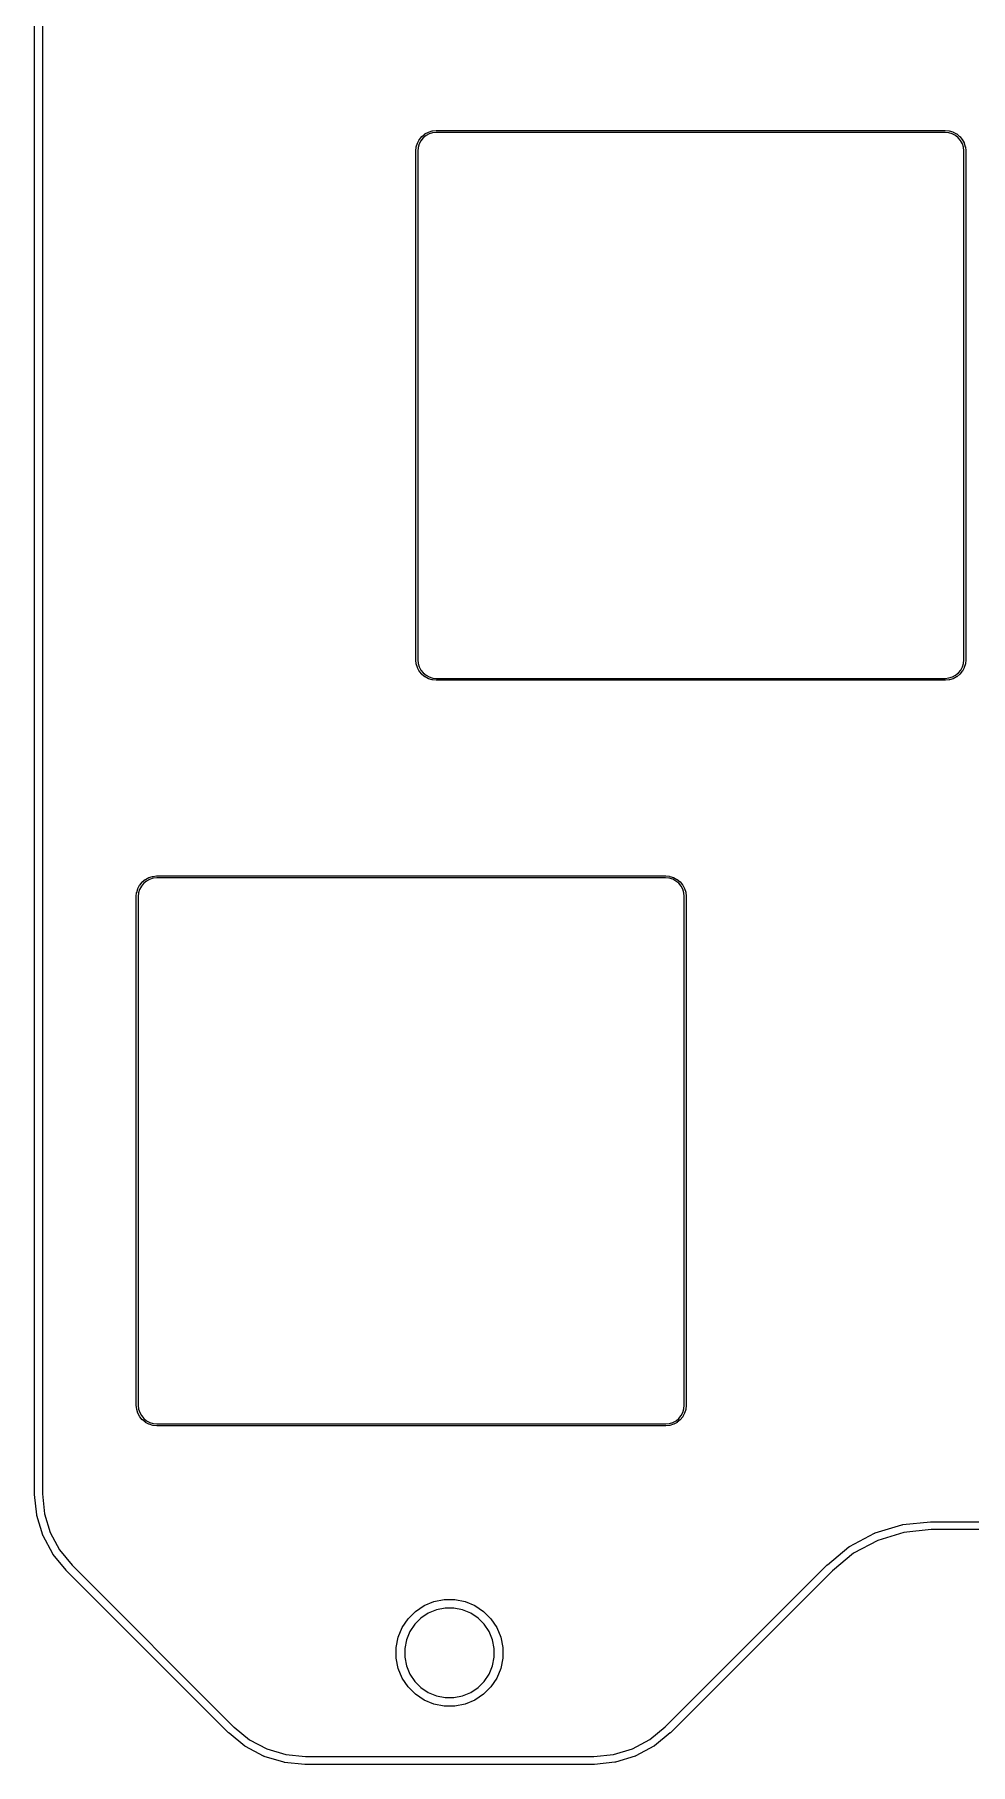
# Model space of a CAD drawing. Extents: x 13 to 256, y -97 to -9.
# Drawn here: x 12.6 to 36.51, y -97.43 to -53.23 of the extents above; entities that cross this region are included whole.
import ezdxf

# ---------------------------------------------------------------- set-up
doc = ezdxf.new("R2010")
doc.units = 0
doc.layers.add('BLACK', color=7, linetype='CONTINUOUS')

msp = doc.modelspace()

# ---------------------------------------------------------------- linework, layer by layer
at = {"layer": 'BLACK', "linetype": 'CONTINUOUS'}
for p, q in [((12.6011, -90.5175), (12.6011, -15.9379)), ((12.8011, -15.9477), (12.8011, -90.5124)), ((22.6657, -55.7175), (22.759, -55.6886)), ((22.759, -55.6886), (22.7593, -55.6885)), ((22.7593, -55.6885), (22.7615, -55.6881)), ((22.7615, -55.6881), (22.7637, -55.6876)), ((22.7637, -55.6876), (22.8608, -55.6774)), ((22.8608, -55.6774), (22.8611, -55.6774)), ((22.8611, -55.6774), (22.8622, -55.6774)), ((22.8622, -55.6774), (22.8633, -55.6773)), ((22.8633, -55.6773), (22.8656, -55.6773)), ((22.8656, -55.6773), (22.8657, -55.6773)), ((22.8657, -55.6773), (35.8681, -55.6773)), ((35.8681, -55.6773), (35.8693, -55.6774)), ((35.8693, -55.6774), (35.8693, -55.6774)), ((35.8693, -55.6774), (35.9665, -55.6869)), ((35.9665, -55.6869), (35.9668, -55.687)), ((35.9668, -55.687), (35.969, -55.6875)), ((35.969, -55.6875), (35.9712, -55.6879)), ((35.9712, -55.6879), (36.0647, -55.7161)), ((22.342, -56.1999), (22.3515, -56.1027)), ((22.3515, -56.1027), (22.3516, -56.1024)), ((22.3516, -56.1024), (22.3521, -56.1001)), ((22.3521, -56.1001), (22.3525, -56.098)), ((22.3525, -56.098), (22.3807, -56.0045)), ((22.3807, -56.0045), (22.3808, -56.0042)), ((22.3808, -56.0042), (22.3817, -56.0021)), ((22.3817, -56.0021), (22.3826, -56)), ((22.3826, -56), (22.4284, -55.9139)), ((22.4011, -56.1101), (22.3919, -56.2035)), ((22.4279, -56.0213), (22.4011, -56.1101)), ((22.4714, -55.9395), (22.4279, -56.0213)), ((22.4284, -55.9139), (22.4285, -55.9136)), ((22.4285, -55.9136), (22.4298, -55.9117)), ((22.4298, -55.9117), (22.4311, -55.9098)), ((22.4311, -55.9098), (22.4927, -55.8342)), ((22.5299, -55.8677), (22.4714, -55.9395)), ((22.4927, -55.8342), (22.493, -55.8339)), ((22.493, -55.8339), (22.4946, -55.8323)), ((22.4946, -55.8323), (22.4962, -55.8307)), ((22.4962, -55.8307), (22.5714, -55.7685)), ((22.6014, -55.8086), (22.5299, -55.8677)), ((22.5714, -55.7685), (22.5716, -55.7683)), ((22.5716, -55.7683), (22.5736, -55.767)), ((22.5736, -55.767), (22.5754, -55.7658)), ((22.5754, -55.7658), (22.6613, -55.7194)), ((22.6829, -55.7645), (22.6014, -55.8086)), ((22.6613, -55.7194), (22.6616, -55.7192)), ((22.6616, -55.7192), (22.6637, -55.7184)), ((22.6637, -55.7184), (22.6657, -55.7175)), ((22.7714, -55.7371), (22.6829, -55.7645)), ((22.8648, -55.7273), (22.7714, -55.7371)), ((22.867, -55.7273), (22.8648, -55.7273)), ((35.8657, -55.7273), (22.867, -55.7273)), ((35.9591, -55.7365), (35.8657, -55.7273)), ((36.0479, -55.7633), (35.9591, -55.7365)), ((36.1297, -55.8068), (36.0479, -55.7633)), ((36.0647, -55.7161), (36.065, -55.7162)), ((36.065, -55.7162), (36.0671, -55.7171)), ((36.0671, -55.7171), (36.0692, -55.718)), ((36.0692, -55.718), (36.1553, -55.7638)), ((36.2015, -55.8653), (36.1297, -55.8068)), ((36.1553, -55.7638), (36.1556, -55.7639)), ((36.1556, -55.7639), (36.1575, -55.7652)), ((36.1575, -55.7652), (36.1594, -55.7665)), ((36.1594, -55.7665), (36.235, -55.8281)), ((36.2606, -55.9368), (36.2015, -55.8653)), ((36.235, -55.8281), (36.2353, -55.8284)), ((36.2353, -55.8284), (36.2369, -55.83)), ((36.2369, -55.83), (36.2385, -55.8316)), ((36.2385, -55.8316), (36.3007, -55.9068)), ((36.3047, -56.0183), (36.2606, -55.9368)), ((36.3007, -55.9068), (36.3009, -55.907)), ((36.3009, -55.907), (36.3022, -55.909)), ((36.3022, -55.909), (36.3034, -55.9108)), ((36.3034, -55.9108), (36.3498, -55.9967)), ((36.3321, -56.1068), (36.3047, -56.0183)), ((36.3419, -56.2002), (36.3321, -56.1068)), ((36.3498, -55.9967), (36.35, -55.997)), ((36.35, -55.997), (36.3508, -55.9991)), ((36.3508, -55.9991), (36.3517, -56.0011)), ((36.3517, -56.0011), (36.3806, -56.0944)), ((36.3806, -56.0944), (36.3807, -56.0947)), ((36.3807, -56.0947), (36.3811, -56.0969)), ((36.3811, -56.0969), (36.3816, -56.0991)), ((36.3816, -56.0991), (36.3918, -56.1962)), ((22.3419, -56.2011), (22.342, -56.1999)), ((22.3419, -69.202), (22.3419, -56.2011)), ((22.342, -56.1999), (22.342, -56.1999)), ((22.3919, -56.2035), (22.3919, -69.2022)), ((36.3419, -56.2024), (36.3419, -56.2002)), ((36.3419, -69.2011), (36.3419, -56.2024)), ((36.3419, -56.2024), (36.3419, -56.2024)), ((36.3918, -56.1962), (36.3918, -56.1965)), ((36.3918, -56.1965), (36.3918, -56.1976)), ((36.3918, -56.1976), (36.3919, -56.1987)), ((36.3919, -56.1987), (36.3919, -56.201)), ((36.3919, -56.201), (36.3919, -56.2011)), ((36.3919, -56.2011), (36.3919, -69.2035)), ((22.3419, -69.2024), (22.3419, -69.202)), ((22.3419, -69.2027), (22.3419, -69.2024)), ((22.3419, -69.2035), (22.3419, -69.2027)), ((22.3419, -69.2059), (22.3419, -69.2035)), ((22.3419, -69.2035), (22.3419, -69.2035)), ((22.342, -69.207), (22.3419, -69.2059)), ((22.342, -69.2081), (22.342, -69.207)), ((22.342, -69.2084), (22.342, -69.2081)), ((22.3522, -69.3055), (22.342, -69.2084)), ((22.3527, -69.3077), (22.3522, -69.3055)), ((22.3531, -69.3099), (22.3527, -69.3077)), ((22.3532, -69.3102), (22.3531, -69.3099)), ((22.3821, -69.4035), (22.3532, -69.3102)), ((22.3919, -69.2022), (22.3919, -69.2044)), ((22.3919, -69.2044), (22.4017, -69.2978)), ((22.4017, -69.2978), (22.4291, -69.3863)), ((22.4291, -69.3863), (22.4732, -69.4678)), ((36.2624, -69.4651), (36.3059, -69.3833)), ((36.3059, -69.3833), (36.3327, -69.2945)), ((36.3327, -69.2945), (36.3419, -69.2011)), ((36.3813, -69.3066), (36.3531, -69.4001)), ((36.3817, -69.3044), (36.3813, -69.3066)), ((36.3822, -69.3022), (36.3817, -69.3044)), ((36.3823, -69.3019), (36.3822, -69.3022)), ((36.3918, -69.2047), (36.3823, -69.3019)), ((36.3919, -69.2035), (36.3918, -69.2047)), ((36.3918, -69.2047), (36.3918, -69.2047)), ((22.383, -69.4055), (22.3821, -69.4035)), ((22.3838, -69.4076), (22.383, -69.4055)), ((22.384, -69.4079), (22.3838, -69.4076)), ((22.4304, -69.4938), (22.384, -69.4079)), ((22.4316, -69.4957), (22.4304, -69.4938)), ((22.4329, -69.4976), (22.4316, -69.4957)), ((22.4331, -69.4978), (22.4329, -69.4976)), ((22.4953, -69.573), (22.4331, -69.4978)), ((22.4732, -69.4678), (22.5323, -69.5393)), ((22.4969, -69.5746), (22.4953, -69.573)), ((22.4985, -69.5762), (22.4969, -69.5746)), ((22.4988, -69.5765), (22.4985, -69.5762)), ((22.5744, -69.6381), (22.4988, -69.5765)), ((22.4988, -69.5765), (22.4988, -69.5765)), ((22.4988, -69.5765), (22.4988, -69.5765)), ((22.5323, -69.5393), (22.6041, -69.5978)), ((22.5763, -69.6394), (22.5744, -69.6381)), ((22.5782, -69.6407), (22.5763, -69.6394)), ((22.5785, -69.6408), (22.5782, -69.6407)), ((22.6646, -69.6866), (22.5785, -69.6408)), ((22.6041, -69.5978), (22.6859, -69.6413)), ((22.6667, -69.6875), (22.6646, -69.6866)), ((22.6688, -69.6884), (22.6667, -69.6875)), ((22.6691, -69.6885), (22.6688, -69.6884)), ((22.7626, -69.7167), (22.6691, -69.6885)), ((22.6859, -69.6413), (22.7747, -69.6681)), ((22.7648, -69.7171), (22.7626, -69.7167)), ((22.767, -69.7176), (22.7648, -69.7171)), ((22.7673, -69.7177), (22.767, -69.7176)), ((22.8645, -69.7272), (22.7673, -69.7177)), ((22.7673, -69.7177), (22.7673, -69.7177)), ((22.7747, -69.6681), (22.8681, -69.6773)), ((22.8645, -69.7272), (22.8645, -69.7272)), ((22.8657, -69.7273), (22.8645, -69.7272)), ((35.8681, -69.7273), (22.8657, -69.7273)), ((22.8681, -69.6773), (35.8668, -69.6773)), ((35.8668, -69.6773), (35.869, -69.6773)), ((35.8682, -69.7273), (35.8681, -69.7273)), ((35.8705, -69.7273), (35.8682, -69.7273)), ((35.869, -69.6773), (35.9624, -69.6675)), ((35.8716, -69.7272), (35.8705, -69.7273)), ((35.8727, -69.7272), (35.8716, -69.7272)), ((35.873, -69.7272), (35.8727, -69.7272)), ((35.9701, -69.717), (35.873, -69.7272)), ((35.9624, -69.6675), (36.0509, -69.6401)), ((35.9723, -69.7165), (35.9701, -69.717)), ((35.9745, -69.7161), (35.9723, -69.7165)), ((35.9748, -69.716), (35.9745, -69.7161)), ((36.0681, -69.6871), (35.9748, -69.716)), ((36.0509, -69.6401), (36.1324, -69.596)), ((36.0701, -69.6862), (36.0681, -69.6871)), ((36.0722, -69.6854), (36.0701, -69.6862)), ((36.0725, -69.6852), (36.0722, -69.6854)), ((36.1584, -69.6388), (36.0725, -69.6852)), ((36.1324, -69.596), (36.2039, -69.5369)), ((36.1603, -69.6376), (36.1584, -69.6388)), ((36.1622, -69.6363), (36.1603, -69.6376)), ((36.1624, -69.6361), (36.1622, -69.6363)), ((36.2376, -69.5739), (36.1624, -69.6361)), ((36.2039, -69.5369), (36.2624, -69.4651)), ((36.2392, -69.5723), (36.2376, -69.5739)), ((36.2408, -69.5707), (36.2392, -69.5723)), ((36.2411, -69.5704), (36.2408, -69.5707)), ((36.3027, -69.4948), (36.2411, -69.5704)), ((36.2411, -69.5704), (36.2411, -69.5704)), ((36.2411, -69.5704), (36.2411, -69.5704)), ((36.304, -69.4929), (36.3027, -69.4948)), ((36.3053, -69.491), (36.304, -69.4929)), ((36.3054, -69.4907), (36.3053, -69.491)), ((36.3512, -69.4046), (36.3054, -69.4907)), ((36.3521, -69.4025), (36.3512, -69.4046)), ((36.353, -69.4004), (36.3521, -69.4025)), ((36.3531, -69.4001), (36.353, -69.4004)), ((15.2092, -75.1468), (15.2374, -75.0533)), ((15.2374, -75.0533), (15.2375, -75.053)), ((15.2375, -75.053), (15.2384, -75.0509)), ((15.2384, -75.0509), (15.2393, -75.0488)), ((15.2393, -75.0488), (15.2851, -74.9627)), ((15.2846, -75.0701), (15.2578, -75.1589)), ((15.3281, -74.9883), (15.2846, -75.0701)), ((15.2851, -74.9627), (15.2852, -74.9624)), ((15.2852, -74.9624), (15.2865, -74.9605)), ((15.2865, -74.9605), (15.2878, -74.9586)), ((15.2878, -74.9586), (15.3494, -74.883)), ((15.3866, -74.9165), (15.3281, -74.9883)), ((15.3494, -74.883), (15.3497, -74.8827)), ((15.3497, -74.8827), (15.3513, -74.8811)), ((15.3513, -74.8811), (15.3529, -74.8795)), ((15.3529, -74.8795), (15.4281, -74.8173)), ((15.4581, -74.8574), (15.3866, -74.9165)), ((15.4281, -74.8173), (15.4283, -74.8171)), ((15.4283, -74.8171), (15.4303, -74.8158)), ((15.4303, -74.8158), (15.4321, -74.8146)), ((15.4321, -74.8146), (15.518, -74.7682)), ((15.5396, -74.8133), (15.4581, -74.8574)), ((15.518, -74.7682), (15.5183, -74.768)), ((15.5183, -74.768), (15.5204, -74.7672)), ((15.5204, -74.7672), (15.5224, -74.7663)), ((15.5224, -74.7663), (15.6157, -74.7374)), ((15.6281, -74.7859), (15.5396, -74.8133)), ((15.6157, -74.7374), (15.616, -74.7373)), ((15.616, -74.7373), (15.6182, -74.7369)), ((15.6182, -74.7369), (15.6204, -74.7364)), ((15.6204, -74.7364), (15.7175, -74.7262)), ((15.7215, -74.7761), (15.6281, -74.7859)), ((15.7175, -74.7262), (15.7178, -74.7262)), ((15.7178, -74.7262), (15.7189, -74.7262)), ((15.7189, -74.7262), (15.72, -74.7261)), ((15.72, -74.7261), (15.7223, -74.7261)), ((15.7237, -74.7761), (15.7215, -74.7761)), ((15.7223, -74.7261), (15.7224, -74.7261)), ((15.7224, -74.7261), (28.7248, -74.7261)), ((28.7224, -74.7761), (15.7237, -74.7761)), ((28.8158, -74.7853), (28.7224, -74.7761)), ((28.7248, -74.7261), (28.726, -74.7262)), ((28.726, -74.7262), (28.726, -74.7262)), ((28.726, -74.7262), (28.8232, -74.7357)), ((28.9046, -74.8121), (28.8158, -74.7853)), ((28.8232, -74.7357), (28.8235, -74.7358)), ((28.8235, -74.7358), (28.8257, -74.7363)), ((28.8257, -74.7363), (28.8279, -74.7367)), ((28.8279, -74.7367), (28.9214, -74.7649)), ((28.9864, -74.8556), (28.9046, -74.8121)), ((28.9214, -74.7649), (28.9217, -74.765)), ((28.9217, -74.765), (28.9238, -74.7659)), ((28.9238, -74.7659), (28.9259, -74.7668)), ((28.9259, -74.7668), (29.012, -74.8126)), ((29.0582, -74.9141), (28.9864, -74.8556)), ((29.012, -74.8126), (29.0123, -74.8127)), ((29.0123, -74.8127), (29.0142, -74.814)), ((29.0142, -74.814), (29.0161, -74.8153)), ((29.0161, -74.8153), (29.0917, -74.8769)), ((29.1173, -74.9856), (29.0582, -74.9141)), ((29.0917, -74.8769), (29.092, -74.8772)), ((29.092, -74.8772), (29.0936, -74.8788)), ((29.0936, -74.8788), (29.0952, -74.8804)), ((29.0952, -74.8804), (29.1574, -74.9556)), ((29.1614, -75.0671), (29.1173, -74.9856)), ((29.1574, -74.9556), (29.1576, -74.9558)), ((29.1576, -74.9558), (29.1589, -74.9578)), ((29.1589, -74.9578), (29.1601, -74.9596)), ((29.1601, -74.9596), (29.2065, -75.0455)), ((29.1888, -75.1556), (29.1614, -75.0671)), ((29.2065, -75.0455), (29.2067, -75.0458)), ((29.2067, -75.0458), (29.2075, -75.0479)), ((29.2075, -75.0479), (29.2084, -75.0499)), ((29.2084, -75.0499), (29.2373, -75.1432)), ((15.1986, -75.2499), (15.1987, -75.2487)), ((15.1986, -88.2508), (15.1986, -75.2499)), ((15.1987, -75.2487), (15.2082, -75.1515)), ((15.1987, -75.2487), (15.1987, -75.2487)), ((15.2082, -75.1515), (15.2083, -75.1512)), ((15.2083, -75.1512), (15.2088, -75.1489)), ((15.2088, -75.1489), (15.2092, -75.1468)), ((15.2578, -75.1589), (15.2486, -75.2523)), ((15.2486, -75.2523), (15.2486, -88.251)), ((29.1986, -75.249), (29.1888, -75.1556)), ((29.1986, -75.2512), (29.1986, -75.249)), ((29.1986, -88.2499), (29.1986, -75.2512)), ((29.1986, -75.2512), (29.1986, -75.2512)), ((29.2373, -75.1432), (29.2374, -75.1435)), ((29.2374, -75.1435), (29.2378, -75.1457)), ((29.2378, -75.1457), (29.2383, -75.1479)), ((29.2383, -75.1479), (29.2485, -75.245)), ((29.2485, -75.245), (29.2485, -75.2453)), ((29.2485, -75.2453), (29.2485, -75.2464)), ((29.2485, -75.2464), (29.2486, -75.2475)), ((29.2486, -75.2475), (29.2486, -75.2498)), ((29.2486, -75.2498), (29.2486, -75.2499)), ((29.2486, -75.2499), (29.2486, -88.2523)), ((15.1986, -88.2512), (15.1986, -88.2508)), ((15.1986, -88.2515), (15.1986, -88.2512)), ((15.1986, -88.2523), (15.1986, -88.2515)), ((15.1986, -88.2547), (15.1986, -88.2523)), ((15.1986, -88.2523), (15.1986, -88.2523)), ((15.1987, -88.2558), (15.1986, -88.2547)), ((15.1987, -88.2569), (15.1987, -88.2558)), ((15.1987, -88.2572), (15.1987, -88.2569)), ((15.2089, -88.3543), (15.1987, -88.2572)), ((15.2094, -88.3565), (15.2089, -88.3543)), ((15.2098, -88.3587), (15.2094, -88.3565)), ((15.2099, -88.359), (15.2098, -88.3587)), ((15.2388, -88.4523), (15.2099, -88.359)), ((15.2486, -88.251), (15.2486, -88.2532)), ((15.2486, -88.2532), (15.2584, -88.3466)), ((15.2584, -88.3466), (15.2858, -88.4351)), ((29.1626, -88.4321), (29.1894, -88.3433)), ((29.1894, -88.3433), (29.1986, -88.2499)), ((29.238, -88.3554), (29.2098, -88.4489)), ((29.2384, -88.3532), (29.238, -88.3554)), ((29.2389, -88.351), (29.2384, -88.3532)), ((29.239, -88.3507), (29.2389, -88.351)), ((29.2485, -88.2535), (29.239, -88.3507)), ((29.2486, -88.2523), (29.2485, -88.2535)), ((29.2485, -88.2535), (29.2485, -88.2535)), ((15.2397, -88.4543), (15.2388, -88.4523)), ((15.2405, -88.4564), (15.2397, -88.4543)), ((15.2407, -88.4567), (15.2405, -88.4564)), ((15.2871, -88.5426), (15.2407, -88.4567)), ((15.2858, -88.4351), (15.3299, -88.5166)), ((15.2883, -88.5445), (15.2871, -88.5426)), ((15.2896, -88.5464), (15.2883, -88.5445)), ((15.2898, -88.5466), (15.2896, -88.5464)), ((15.352, -88.6218), (15.2898, -88.5466)), ((15.3299, -88.5166), (15.389, -88.5881)), ((15.3536, -88.6234), (15.352, -88.6218)), ((15.3552, -88.625), (15.3536, -88.6234)), ((15.3555, -88.6253), (15.3552, -88.625)), ((15.4311, -88.6869), (15.3555, -88.6253)), ((15.3555, -88.6253), (15.3555, -88.6253)), ((15.3555, -88.6253), (15.3555, -88.6253)), ((15.389, -88.5881), (15.4608, -88.6466)), ((15.433, -88.6882), (15.4311, -88.6869)), ((15.4349, -88.6895), (15.433, -88.6882)), ((15.4352, -88.6896), (15.4349, -88.6895)), ((15.5213, -88.7354), (15.4352, -88.6896)), ((15.4608, -88.6466), (15.5426, -88.6901)), ((15.5234, -88.7363), (15.5213, -88.7354)), ((15.5255, -88.7372), (15.5234, -88.7363)), ((15.5258, -88.7373), (15.5255, -88.7372)), ((15.6193, -88.7655), (15.5258, -88.7373)), ((15.5426, -88.6901), (15.6314, -88.7169)), ((15.6215, -88.7659), (15.6193, -88.7655)), ((15.6237, -88.7664), (15.6215, -88.7659)), ((15.624, -88.7665), (15.6237, -88.7664)), ((15.7212, -88.776), (15.624, -88.7665)), ((15.624, -88.7665), (15.624, -88.7665)), ((15.6314, -88.7169), (15.7248, -88.7261)), ((15.7212, -88.776), (15.7212, -88.776)), ((15.7224, -88.7761), (15.7212, -88.776)), ((28.7248, -88.7761), (15.7224, -88.7761)), ((15.7248, -88.7261), (28.7235, -88.7261)), ((28.7235, -88.7261), (28.7257, -88.7261)), ((28.7249, -88.7761), (28.7248, -88.7761)), ((28.7272, -88.7761), (28.7249, -88.7761)), ((28.7257, -88.7261), (28.8191, -88.7163)), ((28.7283, -88.776), (28.7272, -88.7761)), ((28.7294, -88.776), (28.7283, -88.776)), ((28.7297, -88.776), (28.7294, -88.776)), ((28.8268, -88.7658), (28.7297, -88.776)), ((28.8191, -88.7163), (28.9076, -88.6889)), ((28.829, -88.7653), (28.8268, -88.7658)), ((28.8312, -88.7649), (28.829, -88.7653)), ((28.8315, -88.7648), (28.8312, -88.7649)), ((28.9248, -88.7359), (28.8315, -88.7648)), ((28.9076, -88.6889), (28.9891, -88.6448)), ((28.9268, -88.735), (28.9248, -88.7359)), ((28.9289, -88.7342), (28.9268, -88.735)), ((28.9292, -88.734), (28.9289, -88.7342)), ((29.0151, -88.6876), (28.9292, -88.734)), ((28.9891, -88.6448), (29.0606, -88.5857)), ((29.017, -88.6864), (29.0151, -88.6876)), ((29.0189, -88.6851), (29.017, -88.6864)), ((29.0191, -88.6849), (29.0189, -88.6851)), ((29.0943, -88.6227), (29.0191, -88.6849)), ((29.0606, -88.5857), (29.1191, -88.5139)), ((29.0959, -88.6211), (29.0943, -88.6227)), ((29.0975, -88.6195), (29.0959, -88.6211)), ((29.0978, -88.6192), (29.0975, -88.6195)), ((29.1594, -88.5436), (29.0978, -88.6192)), ((29.0978, -88.6192), (29.0978, -88.6192)), ((29.0978, -88.6192), (29.0978, -88.6192)), ((29.1191, -88.5139), (29.1626, -88.4321)), ((29.1607, -88.5417), (29.1594, -88.5436)), ((29.162, -88.5398), (29.1607, -88.5417)), ((29.1621, -88.5395), (29.162, -88.5398)), ((29.2079, -88.4534), (29.1621, -88.5395)), ((29.2088, -88.4513), (29.2079, -88.4534)), ((29.2097, -88.4492), (29.2088, -88.4513)), ((29.2098, -88.4489), (29.2097, -88.4492)), ((12.6011, -90.5176), (12.6011, -90.5175)), ((12.6011, -90.5221), (12.6011, -90.5176)), ((12.6015, -90.5263), (12.6011, -90.5221)), ((12.6015, -90.5306), (12.6015, -90.5263)), ((12.6016, -90.532), (12.6015, -90.5306)), ((12.6544, -91.0514), (12.6016, -90.532)), ((12.8011, -90.5124), (12.8011, -90.5168)), ((12.8011, -90.5168), (12.8524, -91.0214)), ((12.6562, -91.0603), (12.6544, -91.0514)), ((12.8524, -91.0214), (12.9993, -91.502)), ((12.6578, -91.0692), (12.6562, -91.0603)), ((12.6582, -91.0705), (12.6578, -91.0692)), ((12.8109, -91.5698), (12.6582, -91.0705)), ((12.6582, -91.0705), (12.6582, -91.0705)), ((12.6582, -91.0705), (12.6582, -91.0705)), ((34.0747, -91.5143), (34.7606, -91.3046)), ((34.7606, -91.3046), (34.7619, -91.3042)), ((34.7619, -91.3042), (34.7708, -91.3025)), ((34.7708, -91.3025), (34.7797, -91.3007)), ((34.7797, -91.3007), (35.4933, -91.2282)), ((35.5086, -91.4277), (34.8097, -91.4987)), ((35.4933, -91.2282), (35.4947, -91.2281)), ((35.4947, -91.2281), (35.499, -91.2281)), ((35.499, -91.2281), (35.5032, -91.2277)), ((35.5032, -91.2277), (35.5112, -91.2277)), ((35.5164, -91.4277), (35.5086, -91.4277)), ((35.5112, -91.2277), (35.5113, -91.2277)), ((35.5113, -91.2277), (232.778, -91.2277)), ((232.769, -91.4277), (35.5164, -91.4277)), ((12.8144, -91.5782), (12.8109, -91.5698)), ((12.8177, -91.5866), (12.8144, -91.5782)), ((12.8184, -91.5878), (12.8177, -91.5866)), ((13.0651, -92.0479), (12.8184, -91.5878)), ((12.8184, -91.5878), (12.8184, -91.5878)), ((12.8184, -91.5878), (12.8184, -91.5878)), ((12.9993, -91.502), (13.2367, -91.9448)), ((32.8552, -92.3259), (33.4084, -91.8716)), ((33.4084, -91.8716), (33.4095, -91.8707)), ((33.4084, -91.8716), (33.4084, -91.8716)), ((33.4084, -91.8716), (33.4084, -91.8716)), ((33.4095, -91.8707), (33.4171, -91.8657)), ((33.4171, -91.8657), (33.4246, -91.8607)), ((33.4246, -91.8607), (34.0567, -91.5218)), ((34.1426, -91.7027), (33.5277, -92.0323)), ((34.0567, -91.5218), (34.0579, -91.5211)), ((34.0567, -91.5218), (34.0567, -91.5218)), ((34.0567, -91.5218), (34.0567, -91.5218)), ((34.0579, -91.5211), (34.0663, -91.5178)), ((34.0663, -91.5178), (34.0747, -91.5143)), ((34.8097, -91.4987), (34.1426, -91.7027)), ((13.0701, -92.0554), (13.0651, -92.0479)), ((13.0751, -92.063), (13.0701, -92.0554)), ((13.0759, -92.0641), (13.0751, -92.063)), ((13.4073, -92.4676), (13.0759, -92.0641)), ((13.0759, -92.0641), (13.0759, -92.0641)), ((13.0759, -92.0641), (13.0759, -92.0641)), ((13.2367, -91.9448), (13.5588, -92.3368)), ((13.5588, -92.3368), (17.6953, -96.4734)), ((28.7102, -96.47), (32.8504, -92.3299)), ((32.8504, -92.3299), (32.8552, -92.3259)), ((33.5277, -92.0323), (32.9849, -92.4783)), ((13.4104, -92.4713), (13.4073, -92.4676)), ((13.4073, -92.4676), (13.4073, -92.4676)), ((17.5575, -96.6184), (13.4104, -92.4713)), ((32.9849, -92.4783), (28.8447, -96.6184)), ((22.8035, -93.2667), (23.0669, -93.2143)), ((23.0669, -93.2143), (23.3355, -93.2143)), ((23.3355, -93.2143), (23.5989, -93.2667)), ((22.1422, -93.7086), (22.3321, -93.5187)), ((22.4717, -93.6887), (22.3123, -93.8481)), ((22.3321, -93.5187), (22.5554, -93.3695)), ((22.6591, -93.5635), (22.4717, -93.6887)), ((22.5554, -93.3695), (22.8035, -93.2667)), ((22.8674, -93.4772), (22.6591, -93.5635)), ((23.0885, -93.4332), (22.8674, -93.4772)), ((23.3139, -93.4332), (23.0885, -93.4332)), ((23.5351, -93.4772), (23.3139, -93.4332)), ((23.7433, -93.5635), (23.5351, -93.4772)), ((23.5989, -93.2667), (23.847, -93.3695)), ((23.9308, -93.6887), (23.7433, -93.5635)), ((23.847, -93.3695), (24.0703, -93.5187)), ((24.0902, -93.8481), (23.9308, -93.6887)), ((24.0703, -93.5187), (24.2603, -93.7086)), ((21.8902, -94.18), (21.993, -93.9319)), ((21.993, -93.9319), (22.1422, -93.7086)), ((22.187, -94.0356), (22.1007, -94.2439)), ((22.3123, -93.8481), (22.187, -94.0356)), ((24.2154, -94.0356), (24.0902, -93.8481)), ((24.3017, -94.2439), (24.2154, -94.0356)), ((24.2603, -93.7086), (24.4095, -93.9319)), ((24.4095, -93.9319), (24.5122, -94.18)), ((21.8378, -94.4434), (21.8902, -94.18)), ((21.8378, -94.712), (21.8378, -94.4434)), ((22.1007, -94.2439), (22.0568, -94.465)), ((22.0568, -94.465), (22.0568, -94.6904)), ((24.3457, -94.465), (24.3017, -94.2439)), ((24.3457, -94.6904), (24.3457, -94.465)), ((24.5122, -94.18), (24.5646, -94.4434)), ((24.5646, -94.4434), (24.5646, -94.712)), ((21.8902, -94.9754), (21.8378, -94.712)), ((21.993, -95.2235), (21.8902, -94.9754)), ((22.0568, -94.6904), (22.1007, -94.9115)), ((22.1007, -94.9115), (22.187, -95.1198)), ((24.2154, -95.1198), (24.3017, -94.9115)), ((24.3017, -94.9115), (24.3457, -94.6904)), ((24.5122, -94.9754), (24.4095, -95.2235)), ((24.5646, -94.712), (24.5122, -94.9754)), ((22.1422, -95.4468), (21.993, -95.2235)), ((22.3321, -95.6367), (22.1422, -95.4468)), ((22.187, -95.1198), (22.3123, -95.3073)), ((22.3123, -95.3073), (22.4717, -95.4667)), ((22.4717, -95.4667), (22.6591, -95.5919)), ((23.7433, -95.5919), (23.9308, -95.4667)), ((23.9308, -95.4667), (24.0902, -95.3073)), ((24.2603, -95.4468), (24.0703, -95.6367)), ((24.0902, -95.3073), (24.2154, -95.1198)), ((24.4095, -95.2235), (24.2603, -95.4468)), ((22.5554, -95.7859), (22.3321, -95.6367)), ((22.8035, -95.8887), (22.5554, -95.7859)), ((22.6591, -95.5919), (22.8674, -95.6782)), ((23.0669, -95.9411), (22.8035, -95.8887)), ((22.8674, -95.6782), (23.0885, -95.7222)), ((23.0885, -95.7222), (23.3139, -95.7222)), ((23.3139, -95.7222), (23.5351, -95.6782)), ((23.5989, -95.8887), (23.3355, -95.9411)), ((23.5351, -95.6782), (23.7433, -95.5919)), ((23.847, -95.7859), (23.5989, -95.8887)), ((24.0703, -95.6367), (23.847, -95.7859)), ((23.3355, -95.9411), (23.0669, -95.9411)), ((17.5607, -96.6216), (17.5575, -96.6184)), ((17.5575, -96.6184), (17.5575, -96.6184)), ((17.5641, -96.6243), (17.5607, -96.6216)), ((17.5671, -96.6274), (17.5641, -96.6243)), ((17.5681, -96.6283), (17.5671, -96.6274)), ((17.9727, -96.9583), (17.5681, -96.6283)), ((17.6953, -96.4734), (17.6984, -96.4765)), ((17.6984, -96.4765), (18.0915, -96.7971)), ((18.0915, -96.7971), (18.5352, -97.033)), ((27.8754, -97.0295), (28.3182, -96.7921)), ((28.3182, -96.7921), (28.7102, -96.47)), ((28.841, -96.6215), (28.4375, -96.9529)), ((28.8447, -96.6184), (28.841, -96.6215)), ((28.841, -96.6215), (28.841, -96.6215)), ((17.9803, -96.9633), (17.9727, -96.9583)), ((17.9877, -96.9684), (17.9803, -96.9633)), ((17.989, -96.9691), (17.9877, -96.9684)), ((18.4499, -97.2142), (17.989, -96.9691)), ((17.989, -96.9691), (17.989, -96.9691)), ((17.989, -96.9691), (17.989, -96.9691)), ((18.4583, -97.2176), (18.4499, -97.2142)), ((18.4666, -97.2212), (18.4583, -97.2176)), ((18.468, -97.2216), (18.4666, -97.2212)), ((18.9677, -97.3725), (18.468, -97.2216)), ((18.468, -97.2216), (18.468, -97.2216)), ((18.5352, -97.033), (19.0162, -97.1782)), ((19.0162, -97.1782), (19.5211, -97.2277)), ((19.5211, -97.2277), (26.8858, -97.2277)), ((26.8858, -97.2277), (26.8902, -97.2277)), ((26.8902, -97.2277), (27.3948, -97.1764)), ((27.3948, -97.1764), (27.8754, -97.0295)), ((27.9432, -97.2179), (27.444, -97.3706)), ((27.9516, -97.2144), (27.9432, -97.2179)), ((27.96, -97.2111), (27.9516, -97.2144)), ((27.9612, -97.2104), (27.96, -97.2111)), ((28.4213, -96.9637), (27.9612, -97.2104)), ((27.9612, -97.2104), (27.9612, -97.2104)), ((27.9612, -97.2104), (27.9612, -97.2104)), ((28.4288, -96.9587), (28.4213, -96.9637)), ((28.4365, -96.9537), (28.4288, -96.9587)), ((28.4375, -96.9529), (28.4365, -96.9537)), ((28.4375, -96.9529), (28.4375, -96.9529)), ((28.4375, -96.9529), (28.4375, -96.9529)), ((18.9766, -97.3742), (18.9677, -97.3725)), ((18.9855, -97.3761), (18.9766, -97.3742)), ((18.9869, -97.3763), (18.9855, -97.3761)), ((19.5065, -97.4272), (18.9869, -97.3763)), ((18.9869, -97.3763), (18.9869, -97.3763)), ((19.5113, -97.4277), (19.5065, -97.4272)), ((19.5065, -97.4272), (19.5065, -97.4272)), ((26.8909, -97.4277), (19.5113, -97.4277)), ((26.891, -97.4277), (26.8909, -97.4277)), ((26.8955, -97.4277), (26.891, -97.4277)), ((26.8997, -97.4273), (26.8955, -97.4277)), ((26.904, -97.4273), (26.8997, -97.4273)), ((26.9054, -97.4272), (26.904, -97.4273)), ((27.4248, -97.3744), (26.9054, -97.4272)), ((27.4337, -97.3726), (27.4248, -97.3744)), ((27.4426, -97.371), (27.4337, -97.3726)), ((27.4439, -97.3706), (27.4426, -97.371)), ((27.444, -97.3706), (27.4439, -97.3706)), ((27.4439, -97.3706), (27.4439, -97.3706))]:
    msp.add_line(p, q, dxfattribs=at)

doc.saveas('drawing.dxf')
